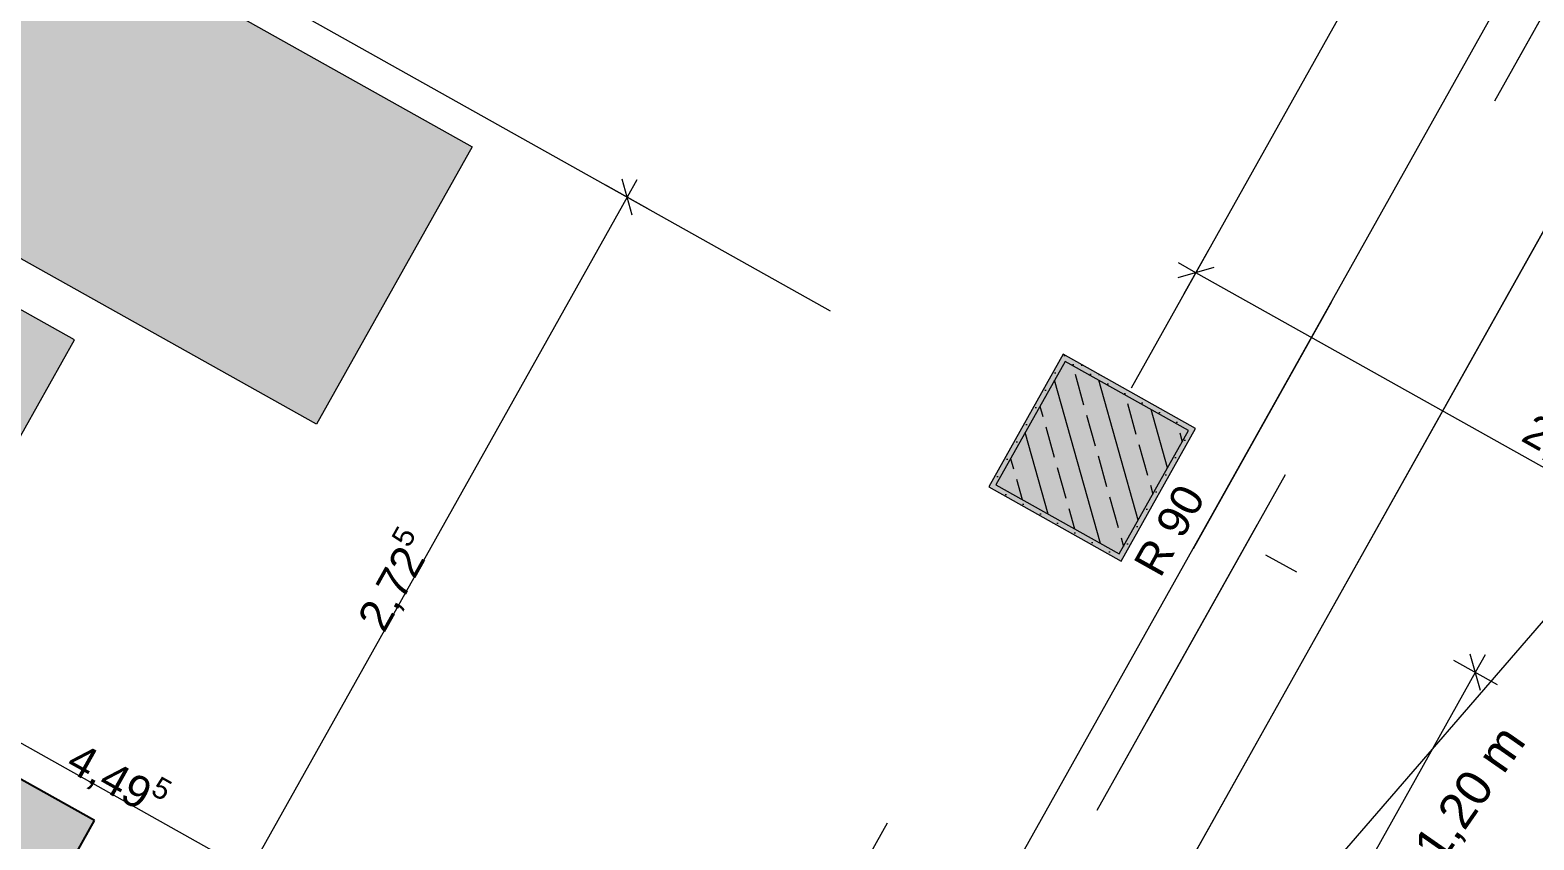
# Model space of a CAD drawing. Header units: metres. Extents: x -36 to 59, y 39 to 183.
# Drawn here: x -14.42 to -10.167, y 123.469 to 125.76 of the extents above; entities that cross this region are included whole.
import ezdxf

# ---------------------------------------------------------------- set-up
doc = ezdxf.new("R2010")
doc.units = ezdxf.units.M
doc.header["$MEASUREMENT"] = 0
doc.linetypes.add('Strichlinie-über-Schnitt', pattern=[0.0023, 0.0008, -0.0015])
doc.linetypes.add('Strichpunktlinie', pattern=[0.006703, 0.003528, -0.001764, 0, -0.001411])
for name, color, linetype in [('00  Raster', 7, 'Continuous'), ('10  Stützen', 7, 'Continuous'), ('10  Stützen_Schnittschraffur', 7, 'Continuous'), ('20  Decke Abhangdecke', 7, 'Continuous'), ('20  Möbel', 7, 'Continuous'), ('20  Möbel_Deckschraffur', 7, 'Continuous'), ('20  Wand Leichtbau', 7, 'Continuous'), ('40  Bemaßung 1_ 50 AUSBAU', 7, 'Continuous'), ('40  Text Brandschutz', 7, 'Continuous'), ('Neubau_20  Boden Aufbauten', 7, 'Continuous'), ('Neubau_20  Decke Abhangdecke', 7, 'Continuous')]:
    doc.layers.add(name, color=color, linetype=linetype)
doc.styles.add('ERSTELLTER_STIL_1', font='')
doc.styles.get('ERSTELLTER_STIL_1').set_extended_font_data('Arial')

msp = doc.modelspace()

# ---------------------------------------------------------------- hatches: boundary and pattern name
at = {"layer": '10  Stützen_Schnittschraffur', "linetype": 'Continuous', "lineweight": 0, "true_color": 0xffffff}
h = msp.add_hatch(color=7, dxfattribs=at)
h.paths.add_polyline_path([(-11.709, 124.4677), (-11.3339, 124.2575), (-11.1237, 124.6326), (-11.4988, 124.8428)])
h.paths.add_polyline_path([(-11.6886, 124.4735), (-11.4931, 124.8224), (-11.1441, 124.6269), (-11.3396, 124.2779)], flags=0)
at = {"layer": '10  Stützen_Schnittschraffur', "linetype": 'Continuous', "lineweight": 13, "true_color": 0x000100}
h = msp.add_hatch(dxfattribs=at)
h.set_pattern_fill('Gips_0002', color=98, style=0, pattern_type=2)
h.set_pattern_definition([(87.605446, (0, 0), (-0.02497817, 0.001044517), [0, -0.025])])
h.paths.add_polyline_path([(-11.709, 124.4677), (-11.3339, 124.2575), (-11.1237, 124.6326), (-11.4988, 124.8428)])
h.paths.add_polyline_path([(-11.6886, 124.4735), (-11.4931, 124.8224), (-11.1441, 124.6269), (-11.3396, 124.2779)], flags=0)
at = {"layer": '10  Stützen_Schnittschraffur', "linetype": 'Continuous', "lineweight": 0, "true_color": 0xffffff}
msp.add_hatch(color=7, dxfattribs=at).paths.add_polyline_path([(-11.3396, 124.2779), (-11.1441, 124.6269), (-11.4931, 124.8224), (-11.6886, 124.4735)])
at = {"layer": '10  Stützen_Schnittschraffur', "linetype": 'Continuous', "lineweight": 13, "true_color": 0x000100}
h = msp.add_hatch(dxfattribs=at)
h.set_pattern_fill('Beton__Stahlbeton_0002', color=98, style=0, pattern_type=2)
h.set_pattern_definition([(285.738, (-11.68858, 124.47346), (0.115501, 0.032549), []), (285.738, (-11.74634, 124.45718), (0.115501, 0.032549), [0.09, -0.03])])
h.paths.add_polyline_path([(-11.3396, 124.2779), (-11.1441, 124.6269), (-11.4931, 124.8224), (-11.6886, 124.4735)])
at = {"layer": '20  Möbel_Deckschraffur', "linetype": 'Continuous', "lineweight": 0, "true_color": 0xffffff}
for points in [[(-13.6101, 124.6445), (-13.1702, 125.4297), (-15.6129, 126.7983), (-16.0528, 126.0132)], [(-14.2948, 124.8837), (-14.731, 125.1281), (-14.9754, 124.6919), (-14.5392, 124.4475)], [(-15.4806, 123.7611), (-14.4337, 123.1746), (-14.2382, 123.5235), (-15.2851, 124.1101)]]:
    msp.add_hatch(color=7, dxfattribs=at).paths.add_polyline_path(points)

# ---------------------------------------------------------------- linework, layer by layer
at = {"layer": '00  Raster', "color": 5, "linetype": 'Strichpunktlinie', "lineweight": 13, "ltscale": 1000}
msp.add_line((-17.9562, 112.8782), (7.5682, 158.4329), dxfattribs=at)
at = {"layer": '00  Raster', "color": 7, "linetype": 'Strichpunktlinie', "lineweight": 13, "ltscale": 1000}
msp.add_line((-0.2862, 118.3139), (-19.9527, 129.3331), dxfattribs=at)
at = {"layer": '10  Stützen', "color": 7, "linetype": 'Continuous', "lineweight": 13, "ltscale": 1000, "flags": 128}
for points in [[(-11.709, 124.4677), (-11.3339, 124.2575), (-11.1237, 124.6326), (-11.4988, 124.8428)], [(-11.3396, 124.2779), (-11.1441, 124.6269), (-11.4931, 124.8224), (-11.6886, 124.4735)]]:
    msp.add_lwpolyline(points, close=True, dxfattribs=at)
at = {"layer": '20  Decke Abhangdecke', "color": 7, "linetype": 'Strichlinie-über-Schnitt', "lineweight": 13, "ltscale": 1000, "flags": 128}
msp.add_lwpolyline([(-13.5095, 119.7915), (-8.4514, 128.8191), (-6.881, 127.9392), (-8.6889, 124.7127), (-11.9392, 118.9117)], close=True, dxfattribs=at)
at = {"layer": '20  Möbel', "color": 7, "linetype": 'Continuous', "lineweight": 25, "ltscale": 1000}
for p, q in [((-14.2382, 123.5235), (-15.2851, 124.1101)), ((-14.4337, 123.1746), (-14.2382, 123.5235))]:
    msp.add_line(p, q, dxfattribs=at)
at = {"layer": '20  Möbel', "color": 7, "linetype": 'Continuous', "lineweight": 13, "ltscale": 1000, "flags": 128}
for points in [[(-13.6101, 124.6445), (-16.0528, 126.0132), (-15.6129, 126.7983), (-13.1702, 125.4297)], [(-14.2948, 124.8837), (-14.731, 125.1281), (-14.9754, 124.6919), (-14.5392, 124.4475)]]:
    msp.add_lwpolyline(points, close=True, dxfattribs=at)
at = {"layer": '20  Wand Leichtbau', "color": 7, "linetype": 'Strichlinie-über-Schnitt', "lineweight": 18, "ltscale": 1000, "flags": 128}
for points in [[(-8.4912, 129.0037), (-13.7593, 119.6014)], [(-8.4912, 129.0037), (-13.7593, 119.6014)], [(-13.6503, 119.5403), (-8.3822, 128.9426)], [(-13.5892, 119.6494), (-8.3822, 128.9426)]]:
    msp.add_lwpolyline(points, dxfattribs=at)
at = {"layer": '40  Bemaßung 1_ 50 AUSBAU', "color": 7, "linetype": 'Continuous', "lineweight": 13, "ltscale": 1000}
for p, q in [((-12.7927, 125.3214), (-12.6701, 125.2526)), ((-12.717, 125.236), (-12.7458, 125.3381)), ((-12.7039, 125.3361), (-12.7314, 125.287)), ((-12.7314, 125.287), (-14.0634, 122.9097)), ((-11.0888, 125.1347), (-11.1576, 125.012)), ((-11.0722, 125.0877), (-11.1743, 125.0589)), ((-11.1232, 125.0733), (-11.1723, 125.1008)), ((-9.1167, 123.9491), (-11.1232, 125.0733)), ((-16.0787, 124.6579), (-12.1573, 122.4607)), ((-10.3183, 123.892), (-10.3471, 123.9941)), ((-10.3052, 123.9921), (-10.3327, 123.943)), ((-10.3327, 123.943), (-11.6647, 121.5657)), ((-10.3941, 123.9774), (-10.2714, 123.9086))]:
    msp.add_line(p, q, dxfattribs=at)
at = {"layer": '40  Text Brandschutz', "color": 6, "linetype": 'Continuous', "lineweight": 18, "ltscale": 1000}
msp.add_line((-8.9286, 125.4907), (-12.8682, 120.9362), dxfattribs=at)
at = {"layer": 'Neubau_20  Boden Aufbauten', "color": 253, "linetype": 'Continuous', "lineweight": 18, "ltscale": 1000, "true_color": 0x9f9f9f, "flags": 128}
msp.add_lwpolyline([(-2.0813, 139.5743), (-13.3275, 119.5028), (-12.2806, 118.9162), (8.7478, 156.4465), (7.7009, 157.0331), (7.4392, 157.1797), (6.8527, 156.1329), (7.1144, 155.9862)], close=True, dxfattribs=at)
at = {"layer": 'Neubau_20  Boden Aufbauten', "color": 7, "linetype": 'Continuous', "lineweight": 13, "ltscale": 1000, "flags": 128}
msp.add_lwpolyline([(-8.4398, 124.9015), (-11.9709, 118.5994), (-13.7593, 119.6014), (-13.6982, 119.7105), (-13.3275, 119.5028), (-8.096, 128.8395)], dxfattribs=at)
at = {"layer": 'Neubau_20  Decke Abhangdecke', "color": 7, "linetype": 'Continuous', "lineweight": 13, "ltscale": 1000, "flags": 128}
msp.add_lwpolyline([(-18.5789, 125.4226), (-16.3631, 124.1811), (-16.3557, 124.1941), (-12.4212, 121.9896), (-7.1238, 131.4442), (-9.1608, 132.5855), (-10.5172, 130.1646), (-14.1028, 132.1736), (-14.1773, 132.0406), (-14.5524, 132.2508), (-14.4596, 132.4165), (-14.6122, 132.5021)], close=True, dxfattribs=at)

# ---------------------------------------------------------------- texts
at = {"layer": '40  Bemaßung 1_ 50 AUSBAU', "color": 7, "linetype": 'Continuous', "lineweight": 13, "insert": (-10.2156, 124.5854), "char_height": 0.09, "width": 0.239452, "attachment_point": 7, "rotation": 330.738, "style": 'ERSTELLTER_STIL_1'}
msp.add_mtext('\\A1;{\\pql;\\fArial|b0|i0|c0|p38;2,30}', dxfattribs=at)
at = {"layer": '40  Bemaßung 1_ 50 AUSBAU', "color": 7, "linetype": 'Continuous', "lineweight": 13, "char_height": 0.09, "attachment_point": 7, "style": 'ERSTELLTER_STIL_1'}
for s, insert, rotation in [('\\A1;{\\pql;\\fArial|b0|i0|c0|p38;2,72\\fArial|b0|i0|c0|p38;\\A1{\\H.66x;\\S5^  ;}}', (-13.3961, 124.0387), 60.738), ('\\A1;{\\pql;\\fArial|b0|i0|c0|p38;4,49\\fArial|b0|i0|c0|p38;\\A1{\\H.66x;\\S5^  ;}}', (-14.3362, 123.6468), 330.738)]:
    msp.add_mtext(s, dxfattribs=dict(at, insert=insert, rotation=rotation))
at = {"layer": '40  Text Brandschutz', "color": 7, "linetype": 'Continuous', "lineweight": 13, "insert": (-11.3023, 124.2513), "char_height": 0.09, "attachment_point": 1, "rotation": 60.738, "style": 'ERSTELLTER_STIL_1'}
msp.add_mtext('\\A1;{\\pql;\\pt0,1;\\fArial|b0|i0|c0|p38;R 90\\fArial|b0|i0|c0|p38;\\fArial|b0|i0|c0|p38;\\fArial|b0|i0|c0|p38;\\fArial|b0|i0|c0|p38;\\fArial|b0|i0|c0|p38;\\fArial|b0|i0|c0|p38;\\fArial|b0|i0|c0|p38;\\fArial|b0|i0|c0|p38;\\fArial|b0|i0|c0|p38;\\fArial|b0|i0|c0|p38;\\fArial|b0|i0|c0|p38;\\fArial|b0|i0|c0|p38;\\fArial|b0|i0|c0|p38;\\fArial|b0|i0|c0|p38;\\fArial|b0|i0|c0|p38;\\fArial|b0|i0|c0|p38;\\fArial|b0|i0|c0|p38;\\fArial|b0|i0|c0|p38;\\fArial|b0|i0|c0|p38;\\fArial|b0|i0|c0|p38;\\fArial|b0|i0|c0|p38;\\fArial|b0|i0|c0|p38;\\fArial|b0|i0|c0|p38;\\fArial|b0|i0|c0|p38;\\fArial|b0|i0|c0|p38;\\fArial|b0|i0|c0|p38;\\fArial|b0|i0|c0|p38;\\fArial|b0|i0|c0|p38;\\fArial|b0|i0|c0|p38;\\fArial|b0|i0|c0|p38;\\fArial|b0|i0|c0|p38;\\fArial|b0|i0|c0|p38;\\fArial|b0|i0|c0|p38;\\fArial|b0|i0|c0|p38;\\fArial|b0|i0|c0|p38;\\fArial|b0|i0|c0|p38;\\fArial|b0|i0|c0|p38;\\fArial|b0|i0|c0|p38;\\fArial|b0|i0|c0|p38;\\fArial|b0|i0|c0|p38;\\fArial|b0|i0|c0|p38;\\fArial|b0|i0|c0|p38;\\fArial|b0|i0|c0|p38;\\fArial|b0|i0|c0|p38;\\fArial|b0|i0|c0|p38;\\fArial|b0|i0|c0|p38;\\fArial|b0|i0|c0|p38;}', dxfattribs=at)
at = {"layer": '40  Text Brandschutz', "color": 6, "linetype": 'Continuous', "lineweight": 18, "insert": (-11.1005, 122.3823), "char_height": 0.1, "attachment_point": 7, "rotation": 55.1407, "style": 'ERSTELLTER_STIL_1'}
msp.add_mtext('\\A1;{\\pql;\\fArial|b0|i0|c0|p38;Fluchtweglänge = 21,20 m}', dxfattribs=at)

doc.saveas('drawing.dxf')
